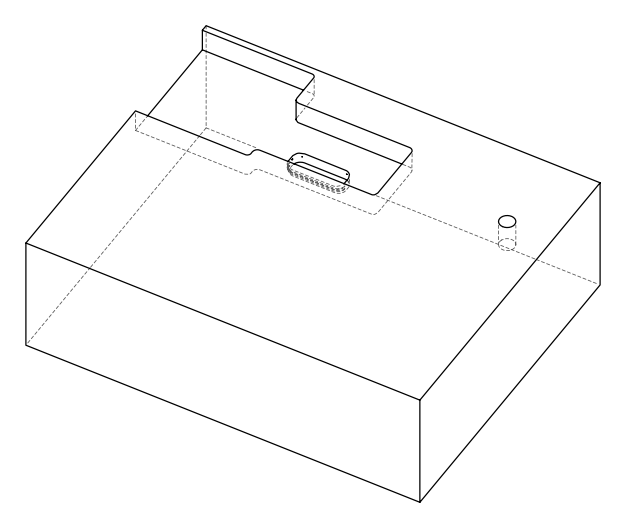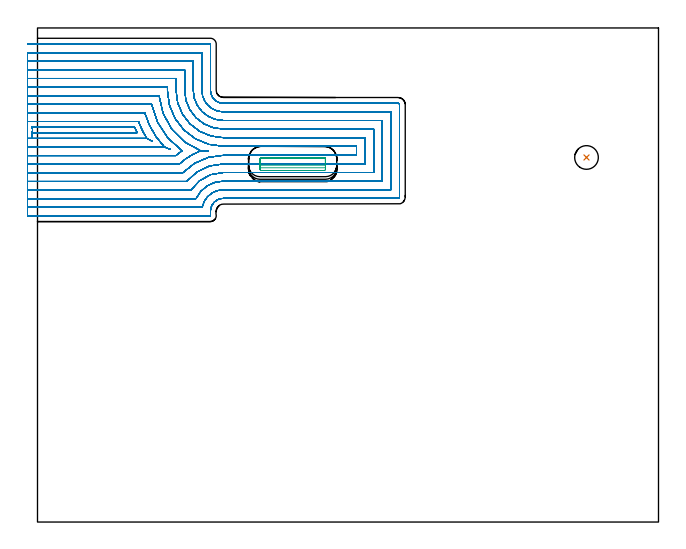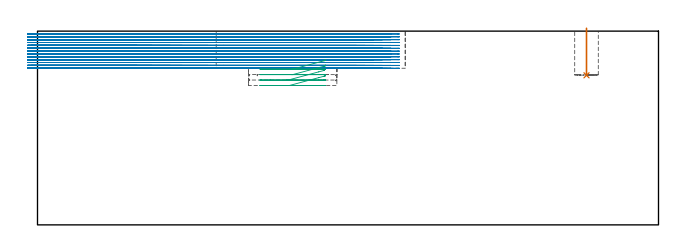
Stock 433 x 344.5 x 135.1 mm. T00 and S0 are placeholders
(PLAN: 3 operations, 2 tool changes, 149.2 min)
(1 INDEXABLE_INSERT_DRILL_BLIND_HOLE_FROM_SOLID | STEP1POCKET | NXT0302_004 | 0.13 min | 6530 mm3)
(2 MILL_OPEN_POCKET | POCKET_OPEN | NXT0201_009 | Follow Part, ap 2, ae 75% | 147.75 min | 665988 mm3)
(3 MILL_RECTANGULAR_POCKET | POCKET_RECTANGULAR_STRAIGHT | UGT0201_010 | Follow Part, ap 4, ae 75% | 1.28 min | 16296 mm3)
(TOOL NXT0302_004 | Index. Insert Drill 16.5mm [880-D1650L20-05] | D16.5 PA176 FL83 Z2)
(TOOL NXT0201_009 | ENDMILL 8mm [2P460-0800-NA 1630] | D8 FL26 Z6)
(TOOL UGT0201_010 | End Mill 16 mm | D16 FL22 Z2)
(OP 1 INDEXABLE_INSERT_DRILL_BLIND_HOLE_FROM_SOLID)
G17 G21 G94 G90
T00 M6
G54
G17 G0 G90 X382.8 Y254.2 S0 M3
G43 Z145.1 H1
G94 G81 G98 Z104.3 F250. R137.1
G80
M5
M2
(OP 2 MILL_OPEN_POCKET)
G17 G21 G94 G90
T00 M6
G54
G17 G0 G90 X-7. Y267.5 S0 M3
G43 Z145.1 H1
Z133.108
G94 G1 X-4. F250.
X-3.943 F500.
Y271.5
G3 X-3.943 Y275.3 R4.
G1 X67.725
G3 X69.444 Y271.5 R67.
G1 X-3.943
Y267.5
X76.245
X79.846 Y265.576
X76.245 Y267.5
G2 X70.455 Y279.3 R63.
G1 X-4.
X-7. F250.
Y261.5
X-4.
X88.506 F500.
X92.632 Y259.829
X88.506 Y261.5
G2 X74.805 Y285.3 R57.
G1 X-4.
X-7. F250.
Y255.5
X-4.
X96.501 F500.
G2 X100.888 Y258.85 R51.
X79.531 Y291.3 R51.
G1 X-4.
X-7. F250.
Y249.5
X-4.
X98.792 F500.
G2 X113.84 Y258.85 R45.
G1 X118.873
X113.84
G2 X84.752 Y297.3 R45.
G1 X-4.
X-7. F250.
Y243.5
X-4.
X101.267 F500.
G2 X129.6 Y255.7 R39.
G1 X222.4
Y262.
X129.6
G2 X90.6 Y301. R39.
G1 Y303.3
X-4.
X-7. F250.
Y237.5
X-4.
X103.98 F500.
G2 X129.6 Y249.7 R33.
G1 X228.4
Y268.
X129.6
G2 X96.6 Y301. R33.
G1 Y309.3
X-4.
X-7. F250.
Y231.5
X-4.
X107.018 F500.
G2 X129.6 Y243.7 R27.
G1 X234.4
Y274.
X129.6
G2 X102.6 Y301. R27.
G1 Y315.3
X-4.
X-7. F250.
Y225.5
X-4.
X110.533 F500.
G2 X129.6 Y237.7 R21.
G1 X240.4
Y280.
X129.6
G2 X108.6 Y301. R21.
G1 Y321.3
X-4.
X-7. F250.
Y219.5
X-4.
X114.864 F500.
G2 X129.6 Y231.7 R15.
G1 X246.4
Y286.
X129.6
G2 X114.6 Y301. R15.
G1 Y327.3
X-4.
X-7. F250.
Y213.5
X-4.
X120.5 F500.
X120.555 Y213.505
X120.595 Y213.545
X120.6 Y213.6
Y216.7
G2 X129.6 Y225.7 R9.
G1 X251.4
G3 X252.4 Y226.7 R1.
G1 Y291.
G3 X251.4 Y292. R1.
G1 X129.6
G2 X120.6 Y301. R9.
G1 Y333.2
X120.595 Y333.255
X120.555 Y333.295
X120.5 Y333.3
X-4.
X-7. F250.
G0 Y267.5 Z131.115
G1 X-4.
X-3.943 F500.
Y271.5
G3 X-3.943 Y275.3 R4.
G1 X67.725
G3 X69.444 Y271.5 R67.
G1 X-3.943
Y267.5
X76.245
X79.846 Y265.576
X76.245 Y267.5
G2 X70.455 Y279.3 R63.
G1 X-4.
X-7. F250.
Y261.5
X-4.
X88.506 F500.
X92.632 Y259.829
X88.506 Y261.5
G2 X74.805 Y285.3 R57.
G1 X-4.
X-7. F250.
Y255.5
X-4.
X96.501 F500.
G2 X100.888 Y258.85 R51.
X79.531 Y291.3 R51.
G1 X-4.
X-7. F250.
Y249.5
X-4.
X98.792 F500.
G2 X113.84 Y258.85 R45.
G1 X118.873
X113.84
G2 X84.752 Y297.3 R45.
G1 X-4.
X-7. F250.
Y243.5
X-4.
X101.267 F500.
G2 X129.6 Y255.7 R39.
G1 X222.4
Y262.
X129.6
G2 X90.6 Y301. R39.
G1 Y303.3
X-4.
X-7. F250.
Y237.5
X-4.
X103.98 F500.
G2 X129.6 Y249.7 R33.
G1 X228.4
Y268.
X129.6
G2 X96.6 Y301. R33.
G1 Y309.3
X-4.
X-7. F250.
Y231.5
X-4.
X107.018 F500.
G2 X129.6 Y243.7 R27.
G1 X234.4
Y274.
X129.6
G2 X102.6 Y301. R27.
G1 Y315.3
X-4.
X-7. F250.
Y225.5
X-4.
X110.533 F500.
G2 X129.6 Y237.7 R21.
G1 X240.4
Y280.
X129.6
G2 X108.6 Y301. R21.
G1 Y321.3
X-4.
X-7. F250.
Y219.5
X-4.
X114.864 F500.
G2 X129.6 Y231.7 R15.
G1 X246.4
Y286.
X129.6
G2 X114.6 Y301. R15.
G1 Y327.3
X-4.
X-7. F250.
Y213.5
X-4.
X120.5 F500.
X120.555 Y213.505
X120.595 Y213.545
X120.6 Y213.6
Y216.7
G2 X129.6 Y225.7 R9.
G1 X251.4
G3 X252.4 Y226.7 R1.
G1 Y291.
G3 X251.4 Y292. R1.
G1 X129.6
G2 X120.6 Y301. R9.
G1 Y333.2
X120.595 Y333.255
X120.555 Y333.295
X120.5 Y333.3
X-4.
X-7. F250.
G0 Y267.5 Z129.123
G1 X-4.
X-3.943 F500.
Y271.5
G3 X-3.943 Y275.3 R4.
G1 X67.725
G3 X69.444 Y271.5 R67.
G1 X-3.943
Y267.5
X76.245
X79.846 Y265.576
X76.245 Y267.5
G2 X70.455 Y279.3 R63.
G1 X-4.
X-7. F250.
Y261.5
X-4.
X88.506 F500.
X92.632 Y259.829
X88.506 Y261.5
G2 X74.805 Y285.3 R57.
G1 X-4.
X-7. F250.
Y255.5
X-4.
X96.501 F500.
G2 X100.888 Y258.85 R51.
X79.531 Y291.3 R51.
G1 X-4.
X-7. F250.
Y249.5
X-4.
X98.792 F500.
G2 X113.84 Y258.85 R45.
G1 X118.873
X113.84
G2 X84.752 Y297.3 R45.
G1 X-4.
X-7. F250.
Y243.5
X-4.
X101.267 F500.
G2 X129.6 Y255.7 R39.
G1 X222.4
Y262.
X129.6
G2 X90.6 Y301. R39.
G1 Y303.3
X-4.
X-7. F250.
Y237.5
X-4.
X103.98 F500.
G2 X129.6 Y249.7 R33.
G1 X228.4
Y268.
X129.6
G2 X96.6 Y301. R33.
G1 Y309.3
X-4.
X-7. F250.
Y231.5
X-4.
X107.018 F500.
G2 X129.6 Y243.7 R27.
G1 X234.4
Y274.
X129.6
G2 X102.6 Y301. R27.
G1 Y315.3
X-4.
X-7. F250.
Y225.5
X-4.
X110.533 F500.
G2 X129.6 Y237.7 R21.
G1 X240.4
Y280.
X129.6
G2 X108.6 Y301. R21.
G1 Y321.3
X-4.
X-7. F250.
Y219.5
X-4.
X114.864 F500.
G2 X129.6 Y231.7 R15.
G1 X246.4
Y286.
X129.6
G2 X114.6 Y301. R15.
G1 Y327.3
X-4.
X-7. F250.
Y213.5
X-4.
X120.5 F500.
X120.555 Y213.505
X120.595 Y213.545
X120.6 Y213.6
Y216.7
G2 X129.6 Y225.7 R9.
G1 X251.4
G3 X252.4 Y226.7 R1.
G1 Y291.
G3 X251.4 Y292. R1.
G1 X129.6
G2 X120.6 Y301. R9.
G1 Y333.2
X120.595 Y333.255
X120.555 Y333.295
X120.5 Y333.3
X-4.
X-7. F250.
G0 Y267.5 Z127.131
G1 X-4.
X-3.943 F500.
Y271.5
G3 X-3.943 Y275.3 R4.
G1 X67.725
G3 X69.444 Y271.5 R67.
G1 X-3.943
Y267.5
X76.245
X79.846 Y265.576
X76.245 Y267.5
G2 X70.455 Y279.3 R63.
G1 X-4.
X-7. F250.
Y261.5
X-4.
X88.506 F500.
X92.632 Y259.829
X88.506 Y261.5
G2 X74.805 Y285.3 R57.
G1 X-4.
X-7. F250.
Y255.5
X-4.
X96.501 F500.
G2 X100.888 Y258.85 R51.
X79.531 Y291.3 R51.
G1 X-4.
X-7. F250.
Y249.5
X-4.
X98.792 F500.
G2 X113.84 Y258.85 R45.
G1 X118.873
X113.84
G2 X84.752 Y297.3 R45.
G1 X-4.
X-7. F250.
Y243.5
X-4.
X101.267 F500.
G2 X129.6 Y255.7 R39.
G1 X222.4
Y262.
X129.6
G2 X90.6 Y301. R39.
G1 Y303.3
X-4.
X-7. F250.
Y237.5
X-4.
X103.98 F500.
G2 X129.6 Y249.7 R33.
G1 X228.4
Y268.
X129.6
G2 X96.6 Y301. R33.
G1 Y309.3
X-4.
X-7. F250.
Y231.5
X-4.
X107.018 F500.
G2 X129.6 Y243.7 R27.
G1 X234.4
Y274.
X129.6
G2 X102.6 Y301. R27.
G1 Y315.3
X-4.
X-7. F250.
Y225.5
X-4.
X110.533 F500.
G2 X129.6 Y237.7 R21.
G1 X240.4
Y280.
X129.6
G2 X108.6 Y301. R21.
G1 Y321.3
X-4.
X-7. F250.
Y219.5
X-4.
X114.864 F500.
G2 X129.6 Y231.7 R15.
G1 X246.4
Y286.
X129.6
G2 X114.6 Y301. R15.
G1 Y327.3
X-4.
X-7. F250.
Y213.5
X-4.
X120.5 F500.
X120.555 Y213.505
X120.595 Y213.545
X120.6 Y213.6
Y216.7
G2 X129.6 Y225.7 R9.
G1 X251.4
G3 X252.4 Y226.7 R1.
G1 Y291.
G3 X251.4 Y292. R1.
G1 X129.6
G2 X120.6 Y301. R9.
G1 Y333.2
X120.595 Y333.255
X120.555 Y333.295
X120.5 Y333.3
X-4.
X-7. F250.
G0 Y267.5 Z125.138
G1 X-4.
X-3.943 F500.
Y271.5
G3 X-3.943 Y275.3 R4.
G1 X67.725
G3 X69.444 Y271.5 R67.
G1 X-3.943
Y267.5
X76.245
X79.846 Y265.576
X76.245 Y267.5
G2 X70.455 Y279.3 R63.
G1 X-4.
X-7. F250.
Y261.5
X-4.
X88.506 F500.
X92.632 Y259.829
X88.506 Y261.5
G2 X74.805 Y285.3 R57.
G1 X-4.
X-7. F250.
Y255.5
X-4.
X96.501 F500.
G2 X100.888 Y258.85 R51.
X79.531 Y291.3 R51.
G1 X-4.
X-7. F250.
Y249.5
X-4.
X98.792 F500.
G2 X113.84 Y258.85 R45.
G1 X118.873
X113.84
G2 X84.752 Y297.3 R45.
G1 X-4.
X-7. F250.
Y243.5
X-4.
X101.267 F500.
G2 X129.6 Y255.7 R39.
G1 X222.4
Y262.
X129.6
G2 X90.6 Y301. R39.
G1 Y303.3
X-4.
X-7. F250.
Y237.5
X-4.
X103.98 F500.
G2 X129.6 Y249.7 R33.
G1 X228.4
Y268.
X129.6
G2 X96.6 Y301. R33.
G1 Y309.3
X-4.
X-7. F250.
Y231.5
X-4.
X107.018 F500.
G2 X129.6 Y243.7 R27.
G1 X234.4
Y274.
X129.6
G2 X102.6 Y301. R27.
G1 Y315.3
X-4.
X-7. F250.
Y225.5
X-4.
X110.533 F500.
G2 X129.6 Y237.7 R21.
G1 X240.4
Y280.
X129.6
G2 X108.6 Y301. R21.
G1 Y321.3
X-4.
X-7. F250.
Y219.5
X-4.
X114.864 F500.
G2 X129.6 Y231.7 R15.
G1 X246.4
Y286.
X129.6
G2 X114.6 Y301. R15.
G1 Y327.3
X-4.
X-7. F250.
Y213.5
X-4.
X120.5 F500.
X120.555 Y213.505
X120.595 Y213.545
X120.6 Y213.6
Y216.7
G2 X129.6 Y225.7 R9.
G1 X251.4
G3 X252.4 Y226.7 R1.
G1 Y291.
G3 X251.4 Y292. R1.
G1 X129.6
G2 X120.6 Y301. R9.
G1 Y333.2
X120.595 Y333.255
X120.555 Y333.295
X120.5 Y333.3
X-4.
X-7. F250.
G0 Y267.5 Z123.146
G1 X-4.
X-3.943 F500.
Y271.5
G3 X-3.943 Y275.3 R4.
G1 X67.725
G3 X69.444 Y271.5 R67.
G1 X-3.943
Y267.5
X76.245
X79.846 Y265.576
X76.245 Y267.5
G2 X70.455 Y279.3 R63.
G1 X-4.
X-7. F250.
Y261.5
X-4.
X88.506 F500.
X92.632 Y259.829
X88.506 Y261.5
G2 X74.805 Y285.3 R57.
G1 X-4.
X-7. F250.
Y255.5
X-4.
X96.501 F500.
G2 X100.888 Y258.85 R51.
X79.531 Y291.3 R51.
G1 X-4.
X-7. F250.
Y249.5
X-4.
X98.792 F500.
G2 X113.84 Y258.85 R45.
G1 X118.873
X113.84
G2 X84.752 Y297.3 R45.
G1 X-4.
X-7. F250.
Y243.5
X-4.
X101.267 F500.
G2 X129.6 Y255.7 R39.
G1 X222.4
Y262.
X129.6
G2 X90.6 Y301. R39.
G1 Y303.3
X-4.
X-7. F250.
Y237.5
X-4.
X103.98 F500.
G2 X129.6 Y249.7 R33.
G1 X228.4
Y268.
X129.6
G2 X96.6 Y301. R33.
G1 Y309.3
X-4.
X-7. F250.
Y231.5
X-4.
X107.018 F500.
G2 X129.6 Y243.7 R27.
G1 X234.4
Y274.
X129.6
G2 X102.6 Y301. R27.
G1 Y315.3
X-4.
X-7. F250.
Y225.5
X-4.
X110.533 F500.
G2 X129.6 Y237.7 R21.
G1 X240.4
Y280.
X129.6
G2 X108.6 Y301. R21.
G1 Y321.3
X-4.
X-7. F250.
Y219.5
X-4.
X114.864 F500.
G2 X129.6 Y231.7 R15.
G1 X246.4
Y286.
X129.6
G2 X114.6 Y301. R15.
G1 Y327.3
X-4.
X-7. F250.
Y213.5
X-4.
X120.5 F500.
X120.555 Y213.505
X120.595 Y213.545
X120.6 Y213.6
Y216.7
G2 X129.6 Y225.7 R9.
G1 X251.4
G3 X252.4 Y226.7 R1.
G1 Y291.
G3 X251.4 Y292. R1.
G1 X129.6
G2 X120.6 Y301. R9.
G1 Y333.2
X120.595 Y333.255
X120.555 Y333.295
X120.5 Y333.3
X-4.
X-7. F250.
G0 Y267.5 Z121.154
G1 X-4.
X-3.943 F500.
Y271.5
G3 X-3.943 Y275.3 R4.
G1 X67.725
G3 X69.444 Y271.5 R67.
G1 X-3.943
Y267.5
X76.245
X79.846 Y265.576
X76.245 Y267.5
G2 X70.455 Y279.3 R63.
G1 X-4.
X-7. F250.
Y261.5
X-4.
X88.506 F500.
X92.632 Y259.829
X88.506 Y261.5
G2 X74.805 Y285.3 R57.
G1 X-4.
X-7. F250.
Y255.5
X-4.
X96.501 F500.
G2 X100.888 Y258.85 R51.
X79.531 Y291.3 R51.
G1 X-4.
X-7. F250.
Y249.5
X-4.
X98.792 F500.
G2 X113.84 Y258.85 R45.
G1 X118.873
X113.84
G2 X84.752 Y297.3 R45.
G1 X-4.
X-7. F250.
Y243.5
X-4.
X101.267 F500.
G2 X129.6 Y255.7 R39.
G1 X222.4
Y262.
X129.6
G2 X90.6 Y301. R39.
G1 Y303.3
X-4.
X-7. F250.
Y237.5
X-4.
X103.98 F500.
G2 X129.6 Y249.7 R33.
G1 X228.4
Y268.
X129.6
G2 X96.6 Y301. R33.
G1 Y309.3
X-4.
X-7. F250.
Y231.5
X-4.
X107.018 F500.
G2 X129.6 Y243.7 R27.
G1 X234.4
Y274.
X129.6
G2 X102.6 Y301. R27.
G1 Y315.3
X-4.
X-7. F250.
Y225.5
X-4.
X110.533 F500.
G2 X129.6 Y237.7 R21.
G1 X240.4
Y280.
X129.6
G2 X108.6 Y301. R21.
G1 Y321.3
X-4.
X-7. F250.
Y219.5
X-4.
X114.864 F500.
G2 X129.6 Y231.7 R15.
G1 X246.4
Y286.
X129.6
G2 X114.6 Y301. R15.
G1 Y327.3
X-4.
X-7. F250.
Y213.5
X-4.
X120.5 F500.
X120.555 Y213.505
X120.595 Y213.545
X120.6 Y213.6
Y216.7
G2 X129.6 Y225.7 R9.
G1 X251.4
G3 X252.4 Y226.7 R1.
G1 Y291.
G3 X251.4 Y292. R1.
G1 X129.6
G2 X120.6 Y301. R9.
G1 Y333.2
X120.595 Y333.255
X120.555 Y333.295
X120.5 Y333.3
X-4.
X-7. F250.
G0 Y267.5 Z119.162
G1 X-4.
X-3.943 F500.
Y271.5
G3 X-3.943 Y275.3 R4.
G1 X67.725
G3 X69.444 Y271.5 R67.
G1 X-3.943
Y267.5
X76.245
X79.846 Y265.576
X76.245 Y267.5
G2 X70.455 Y279.3 R63.
G1 X-4.
X-7. F250.
Y261.5
X-4.
X88.506 F500.
X92.632 Y259.829
X88.506 Y261.5
G2 X74.805 Y285.3 R57.
G1 X-4.
X-7. F250.
Y255.5
X-4.
X96.501 F500.
G2 X100.888 Y258.85 R51.
X79.531 Y291.3 R51.
G1 X-4.
X-7. F250.
Y249.5
X-4.
X98.792 F500.
G2 X113.84 Y258.85 R45.
G1 X118.873
X113.84
G2 X84.752 Y297.3 R45.
G1 X-4.
X-7. F250.
Y243.5
X-4.
X101.267 F500.
G2 X129.6 Y255.7 R39.
G1 X222.4
Y262.
X129.6
G2 X90.6 Y301. R39.
G1 Y303.3
X-4.
X-7. F250.
Y237.5
X-4.
X103.98 F500.
G2 X129.6 Y249.7 R33.
G1 X228.4
Y268.
X129.6
G2 X96.6 Y301. R33.
G1 Y309.3
X-4.
X-7. F250.
Y231.5
X-4.
X107.018 F500.
G2 X129.6 Y243.7 R27.
G1 X234.4
Y274.
X129.6
G2 X102.6 Y301. R27.
G1 Y315.3
X-4.
X-7. F250.
Y225.5
X-4.
X110.533 F500.
G2 X129.6 Y237.7 R21.
G1 X240.4
Y280.
X129.6
G2 X108.6 Y301. R21.
G1 Y321.3
X-4.
X-7. F250.
Y219.5
X-4.
X114.864 F500.
G2 X129.6 Y231.7 R15.
G1 X246.4
Y286.
X129.6
G2 X114.6 Y301. R15.
G1 Y327.3
X-4.
X-7. F250.
Y213.5
X-4.
X120.5 F500.
X120.555 Y213.505
X120.595 Y213.545
X120.6 Y213.6
Y216.7
G2 X129.6 Y225.7 R9.
G1 X251.4
G3 X252.4 Y226.7 R1.
G1 Y291.
G3 X251.4 Y292. R1.
G1 X129.6
G2 X120.6 Y301. R9.
G1 Y333.2
X120.595 Y333.255
X120.555 Y333.295
X120.5 Y333.3
X-4.
X-7. F250.
G0 Y267.5 Z117.169
G1 X-4.
X-3.943 F500.
Y271.5
G3 X-3.943 Y275.3 R4.
G1 X67.725
G3 X69.444 Y271.5 R67.
G1 X-3.943
Y267.5
X76.245
X79.846 Y265.576
X76.245 Y267.5
G2 X70.455 Y279.3 R63.
G1 X-4.
X-7. F250.
Y261.5
X-4.
X88.506 F500.
X92.632 Y259.829
X88.506 Y261.5
G2 X74.805 Y285.3 R57.
G1 X-4.
X-7. F250.
Y255.5
X-4.
X96.501 F500.
G2 X100.888 Y258.85 R51.
X79.531 Y291.3 R51.
G1 X-4.
X-7. F250.
Y249.5
X-4.
X98.792 F500.
G2 X113.84 Y258.85 R45.
G1 X118.873
X113.84
G2 X84.752 Y297.3 R45.
G1 X-4.
X-7. F250.
Y243.5
X-4.
X101.267 F500.
G2 X129.6 Y255.7 R39.
G1 X222.4
Y262.
X129.6
G2 X90.6 Y301. R39.
G1 Y303.3
X-4.
X-7. F250.
Y237.5
X-4.
X103.98 F500.
G2 X129.6 Y249.7 R33.
G1 X228.4
Y268.
X129.6
G2 X96.6 Y301. R33.
G1 Y309.3
X-4.
X-7. F250.
Y231.5
X-4.
X107.018 F500.
G2 X129.6 Y243.7 R27.
G1 X234.4
Y274.
X129.6
G2 X102.6 Y301. R27.
G1 Y315.3
X-4.
X-7. F250.
Y225.5
X-4.
X110.533 F500.
G2 X129.6 Y237.7 R21.
G1 X240.4
Y280.
X129.6
G2 X108.6 Y301. R21.
G1 Y321.3
X-4.
X-7. F250.
Y219.5
X-4.
X114.864 F500.
G2 X129.6 Y231.7 R15.
G1 X246.4
Y286.
X129.6
G2 X114.6 Y301. R15.
G1 Y327.3
X-4.
X-7. F250.
Y213.5
X-4.
X120.5 F500.
X120.555 Y213.505
X120.595 Y213.545
X120.6 Y213.6
Y216.7
G2 X129.6 Y225.7 R9.
G1 X251.4
G3 X252.4 Y226.7 R1.
G1 Y291.
G3 X251.4 Y292. R1.
G1 X129.6
G2 X120.6 Y301. R9.
G1 Y333.2
X120.595 Y333.255
X120.555 Y333.295
X120.5 Y333.3
X-4.
X-7. F250.
G0 Y267.5 Z115.177
G1 X-4.
X-3.943 F500.
Y271.5
G3 X-3.943 Y275.3 R4.
G1 X67.725
G3 X69.444 Y271.5 R67.
G1 X-3.943
Y267.5
X76.245
X79.846 Y265.576
X76.245 Y267.5
G2 X70.455 Y279.3 R63.
G1 X-4.
X-7. F250.
Y261.5
X-4.
X88.506 F500.
X92.632 Y259.829
X88.506 Y261.5
G2 X74.805 Y285.3 R57.
G1 X-4.
X-7. F250.
Y255.5
X-4.
X96.501 F500.
G2 X100.888 Y258.85 R51.
X79.531 Y291.3 R51.
G1 X-4.
X-7. F250.
Y249.5
X-4.
X98.792 F500.
G2 X113.84 Y258.85 R45.
G1 X118.873
X113.84
G2 X84.752 Y297.3 R45.
G1 X-4.
X-7. F250.
Y243.5
X-4.
X101.267 F500.
G2 X129.6 Y255.7 R39.
G1 X222.4
Y262.
X129.6
G2 X90.6 Y301. R39.
G1 Y303.3
X-4.
X-7. F250.
Y237.5
X-4.
X103.98 F500.
G2 X129.6 Y249.7 R33.
G1 X228.4
Y268.
X129.6
G2 X96.6 Y301. R33.
G1 Y309.3
X-4.
X-7. F250.
Y231.5
X-4.
X107.018 F500.
G2 X129.6 Y243.7 R27.
G1 X234.4
Y274.
X129.6
G2 X102.6 Y301. R27.
G1 Y315.3
X-4.
X-7. F250.
Y225.5
X-4.
X110.533 F500.
G2 X129.6 Y237.7 R21.
G1 X240.4
Y280.
X129.6
G2 X108.6 Y301. R21.
G1 Y321.3
X-4.
X-7. F250.
Y219.5
X-4.
X114.864 F500.
G2 X129.6 Y231.7 R15.
G1 X246.4
Y286.
X129.6
G2 X114.6 Y301. R15.
G1 Y327.3
X-4.
X-7. F250.
Y213.5
X-4.
X120.5 F500.
X120.555 Y213.505
X120.595 Y213.545
X120.6 Y213.6
Y216.7
G2 X129.6 Y225.7 R9.
G1 X251.4
G3 X252.4 Y226.7 R1.
G1 Y291.
G3 X251.4 Y292. R1.
G1 X129.6
G2 X120.6 Y301. R9.
G1 Y333.2
X120.595 Y333.255
X120.555 Y333.295
X120.5 Y333.3
X-4.
X-7. F250.
G0 Y267.5 Z113.185
G1 X-4.
X-3.943 F500.
Y271.5
G3 X-3.943 Y275.3 R4.
G1 X67.725
G3 X69.444 Y271.5 R67.
G1 X-3.943
Y267.5
X76.245
X79.846 Y265.576
X76.245 Y267.5
G2 X70.455 Y279.3 R63.
G1 X-4.
X-7. F250.
Y261.5
X-4.
X88.506 F500.
X92.632 Y259.829
X88.506 Y261.5
G2 X74.805 Y285.3 R57.
G1 X-4.
X-7. F250.
Y255.5
X-4.
X96.501 F500.
G2 X100.888 Y258.85 R51.
X79.531 Y291.3 R51.
G1 X-4.
X-7. F250.
Y249.5
X-4.
X98.792 F500.
G2 X113.84 Y258.85 R45.
G1 X118.873
X113.84
G2 X84.752 Y297.3 R45.
G1 X-4.
X-7. F250.
Y243.5
X-4.
X101.267 F500.
G2 X129.6 Y255.7 R39.
G1 X222.4
Y262.
X129.6
G2 X90.6 Y301. R39.
G1 Y303.3
X-4.
X-7. F250.
Y237.5
X-4.
X103.98 F500.
G2 X129.6 Y249.7 R33.
G1 X228.4
Y268.
X129.6
G2 X96.6 Y301. R33.
G1 Y309.3
X-4.
X-7. F250.
Y231.5
X-4.
X107.018 F500.
G2 X129.6 Y243.7 R27.
G1 X234.4
Y274.
X129.6
G2 X102.6 Y301. R27.
G1 Y315.3
X-4.
X-7. F250.
Y225.5
X-4.
X110.533 F500.
G2 X129.6 Y237.7 R21.
G1 X240.4
Y280.
X129.6
G2 X108.6 Y301. R21.
G1 Y321.3
X-4.
X-7. F250.
Y219.5
X-4.
X114.864 F500.
G2 X129.6 Y231.7 R15.
G1 X246.4
Y286.
X129.6
G2 X114.6 Y301. R15.
G1 Y327.3
X-4.
X-7. F250.
Y213.5
X-4.
X120.5 F500.
X120.555 Y213.505
X120.595 Y213.545
X120.6 Y213.6
Y216.7
G2 X129.6 Y225.7 R9.
G1 X251.4
G3 X252.4 Y226.7 R1.
G1 Y291.
G3 X251.4 Y292. R1.
G1 X129.6
G2 X120.6 Y301. R9.
G1 Y333.2
X120.595 Y333.255
X120.555 Y333.295
X120.5 Y333.3
X-4.
X-7. F250.
G0 Y267.5 Z111.192
G1 X-4.
X-3.943 F500.
Y271.5
G3 X-3.943 Y275.3 R4.
G1 X67.725
G3 X69.444 Y271.5 R67.
G1 X-3.943
Y267.5
X76.245
X79.846 Y265.576
X76.245 Y267.5
G2 X70.455 Y279.3 R63.
G1 X-4.
X-7. F250.
Y261.5
X-4.
X88.506 F500.
X92.632 Y259.829
X88.506 Y261.5
G2 X74.805 Y285.3 R57.
G1 X-4.
X-7. F250.
Y255.5
X-4.
X96.501 F500.
G2 X100.888 Y258.85 R51.
X79.531 Y291.3 R51.
G1 X-4.
X-7. F250.
Y249.5
X-4.
X98.792 F500.
G2 X113.84 Y258.85 R45.
G1 X118.873
X113.84
G2 X84.752 Y297.3 R45.
G1 X-4.
X-7. F250.
Y243.5
X-4.
X101.267 F500.
G2 X129.6 Y255.7 R39.
G1 X222.4
Y262.
X129.6
G2 X90.6 Y301. R39.
G1 Y303.3
X-4.
X-7. F250.
Y237.5
X-4.
X103.98 F500.
G2 X129.6 Y249.7 R33.
G1 X228.4
Y268.
X129.6
G2 X96.6 Y301. R33.
G1 Y309.3
X-4.
X-7. F250.
Y231.5
X-4.
X107.018 F500.
G2 X129.6 Y243.7 R27.
G1 X234.4
Y274.
X129.6
G2 X102.6 Y301. R27.
G1 Y315.3
X-4.
X-7. F250.
Y225.5
X-4.
X110.533 F500.
G2 X129.6 Y237.7 R21.
G1 X240.4
Y280.
X129.6
G2 X108.6 Y301. R21.
G1 Y321.3
X-4.
X-7. F250.
Y219.5
X-4.
X114.864 F500.
G2 X129.6 Y231.7 R15.
G1 X246.4
Y286.
X129.6
G2 X114.6 Y301. R15.
G1 Y327.3
X-4.
X-7. F250.
Y213.5
X-4.
X120.5 F500.
X120.555 Y213.505
X120.595 Y213.545
X120.6 Y213.6
Y216.7
G2 X129.6 Y225.7 R9.
G1 X251.4
G3 X252.4 Y226.7 R1.
G1 Y291.
G3 X251.4 Y292. R1.
G1 X129.6
G2 X120.6 Y301. R9.
G1 Y333.2
X120.595 Y333.255
X120.555 Y333.295
X120.5 Y333.3
X-4.
X-7. F250.
G0 Y267.5 Z109.2
G1 X-4.
X-3.943 F500.
Y271.5
G3 X-3.943 Y275.3 R4.
G1 X67.725
G3 X69.444 Y271.5 R67.
G1 X-3.943
Y267.5
X76.245
X79.846 Y265.576
X76.245 Y267.5
G2 X70.455 Y279.3 R63.
G1 X-4.
X-7. F250.
Y261.5
X-4.
X88.506 F500.
X92.632 Y259.829
X88.506 Y261.5
G2 X74.805 Y285.3 R57.
G1 X-4.
X-7. F250.
Y255.5
X-4.
X96.501 F500.
G2 X100.888 Y258.85 R51.
X79.531 Y291.3 R51.
G1 X-4.
X-7. F250.
Y249.5
X-4.
X98.792 F500.
G2 X113.84 Y258.85 R45.
G1 X118.873
X113.84
G2 X84.752 Y297.3 R45.
G1 X-4.
X-7. F250.
Y243.5
X-4.
X101.267 F500.
G2 X129.6 Y255.7 R39.
G1 X222.4
Y262.
X129.6
G2 X90.6 Y301. R39.
G1 Y303.3
X-4.
X-7. F250.
Y237.5
X-4.
X103.98 F500.
G2 X129.6 Y249.7 R33.
G1 X228.4
Y268.
X129.6
G2 X96.6 Y301. R33.
G1 Y309.3
X-4.
X-7. F250.
Y231.5
X-4.
X107.018 F500.
G2 X129.6 Y243.7 R27.
G1 X234.4
Y274.
X129.6
G2 X102.6 Y301. R27.
G1 Y315.3
X-4.
X-7. F250.
Y225.5
X-4.
X110.533 F500.
G2 X129.6 Y237.7 R21.
G1 X240.4
Y280.
X129.6
G2 X108.6 Y301. R21.
G1 Y321.3
X-4.
X-7. F250.
Y219.5
X-4.
X114.864 F500.
G2 X129.6 Y231.7 R15.
G1 X246.4
Y286.
X129.6
G2 X114.6 Y301. R15.
G1 Y327.3
X-4.
X-7. F250.
Y213.5
X-4.
X120.5 F500.
X120.555 Y213.505
X120.595 Y213.545
X120.6 Y213.6
Y216.7
G2 X129.6 Y225.7 R9.
G1 X251.4
G3 X252.4 Y226.7 R1.
G1 Y291.
G3 X251.4 Y292. R1.
G1 X129.6
G2 X120.6 Y301. R9.
G1 Y333.2
X120.595 Y333.255
X120.555 Y333.295
X120.5 Y333.3
X-4.
X-7. F250.
G0 Z145.1
M5
M2
(OP 3 MILL_RECTANGULAR_POCKET)
G17 G21 G94 G90
T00 M6
G54
G17 G0 G90 X200.8 Y251.083 S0 M3
G43 Z145.1 H0
Z115.36
G94 G1 Y253. Z114.846 F250.
Y253.1 Z114.82
X200.736 Y253.367 Z114.746
X200.601 Y253.607 Z114.672
X200.407 Y253.801 Z114.599
X200.167 Y253.936 Z114.525
X199.9 Y254. Z114.451
X199.8 Z114.425
X177.95 Z108.57
X156.1 F500.
G3 X155.1 Y253. R1.
G1 Y246.1
G3 X156.1 Y245.1 R1.
G1 X199.8
G3 X200.8 Y246.1 R1.
G1 Y253.
G3 X199.8 Y254. R1.
G1 X177.95
X176.95
G0 X200.8 Y251.083 Z111.57
G1 Y253. Z111.056 F250.
Y253.1 Z111.03
X200.736 Y253.367 Z110.956
X200.601 Y253.607 Z110.882
X200.407 Y253.801 Z110.809
X200.167 Y253.936 Z110.735
X199.9 Y254. Z110.662
X199.8 Z110.635
X177.95 Z104.78
X156.1 F500.
G3 X155.1 Y253. R1.
G1 Y246.1
G3 X156.1 Y245.1 R1.
G1 X199.8
G3 X200.8 Y246.1 R1.
G1 Y253.
G3 X199.8 Y254. R1.
G1 X177.95
X176.95
G0 X200.151 Y253.836 Z107.78
G1 X200.05 Y253.878 Z107.751 F250.
X199.837 Y253.912 Z107.693
X199.591 Y253.924 Z107.627
X196.113 Y253.926 Z106.695
X174.822 Z100.99
X162.209 F500.
X155.962 Y253.924
G3 X155.222 Y253.265 R0.991
G1 X155.188 Y253.038
X155.177 Y252.769
X155.18 Y247.01
X200.725
X200.724 Y249.55
X200.726 Y251.912
X200.709 Y253.274
X200.499 Y253.589
X200.375 Y253.712
X200.224 Y253.806
X200.05 Y253.878
X199.837 Y253.912
X199.591 Y253.924
X196.113 Y253.926
X174.822
X173.822
G0 X200.71 Y253.189 Z103.99
G1 X200.709 Y253.274 Z103.967 F250.
X200.499 Y253.589 Z103.865
X200.375 Y253.712 Z103.819
X200.224 Y253.806 Z103.771
X200.05 Y253.878 Z103.721
X199.837 Y253.912 Z103.663
X199.591 Y253.924 Z103.597
X196.113 Y253.926 Z102.665
X175.717 Z97.2
X162.209 F500.
X155.962 Y253.924
G3 X155.222 Y253.265 R0.991
G1 X155.188 Y253.038
X155.173 Y248.801
X200.722 Y248.798
X200.726 Y249.55
Y251.912
X200.709 Y253.274
X200.499 Y253.589
X200.375 Y253.712
X200.224 Y253.806
X200.05 Y253.878
X199.837 Y253.912
X199.591 Y253.924
X196.113 Y253.926
X175.717
X174.717
G0 Z145.1
M5
M2
